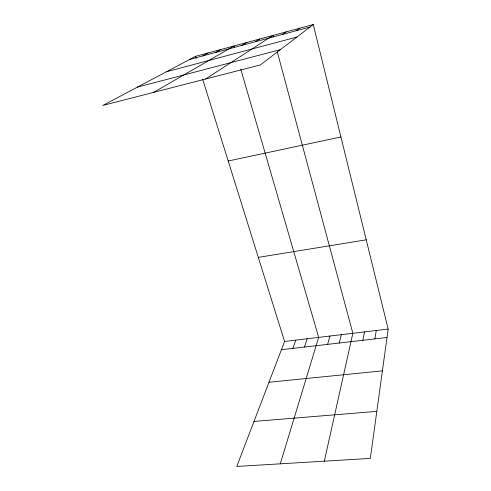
<?xml version="1.0" encoding="UTF-8"?>
<svg xmlns="http://www.w3.org/2000/svg" width="491" height="491" viewBox="0 0 491 491"><rect width="100%" height="100%" fill="white"/><g stroke="black" fill="none" stroke-linecap="round" stroke-linejoin="round"><path stroke-width="0.74" d="M313.264 24.55L260.408 64.922L102.828 105.442L195.51 56.342L313.264 24.55L388.172 329.068L370.324 458.404L236.772 466.45L284.577 341.46L202.605 79.057M374.866 338.9L376.266 330.492M362.855 340.294L364.494 331.898M324.33 461.172L352.851 333.291L277.305 51.942M339.238 343.025L341.331 334.672M327.626 344.369L329.94 336.034M280.269 463.829L318.665 337.378L240.786 69.225M304.438 347.057L307.182 338.753M292.863 348.395L295.815 340.116M296.061 30.792L299.627 28.233M282.294 34.499L286.167 31.866M205.557 79.026L272.879 35.456L273.26 36.886M255.302 41.766L259.764 38.998M242.069 45.325L246.813 42.496M153.591 92.394L234.023 45.945L234.453 47.406M215.727 52.42L221.024 49.456M202.623 55.949L208.184 52.924M189.692 59.429L310.017 27.03M166.363 71.784L296.902 37.052M137.388 87.134L280.398 49.652M228.205 161.005L340.92 136.971M258.309 257.376L366.218 239.823M284.577 341.46L388.172 329.068M281.417 349.721L387.006 337.495M268.976 382.256L382.403 370.846M253.994 421.431L376.818 411.366M195.51 56.342L196.179 58.484"/></g></svg>
